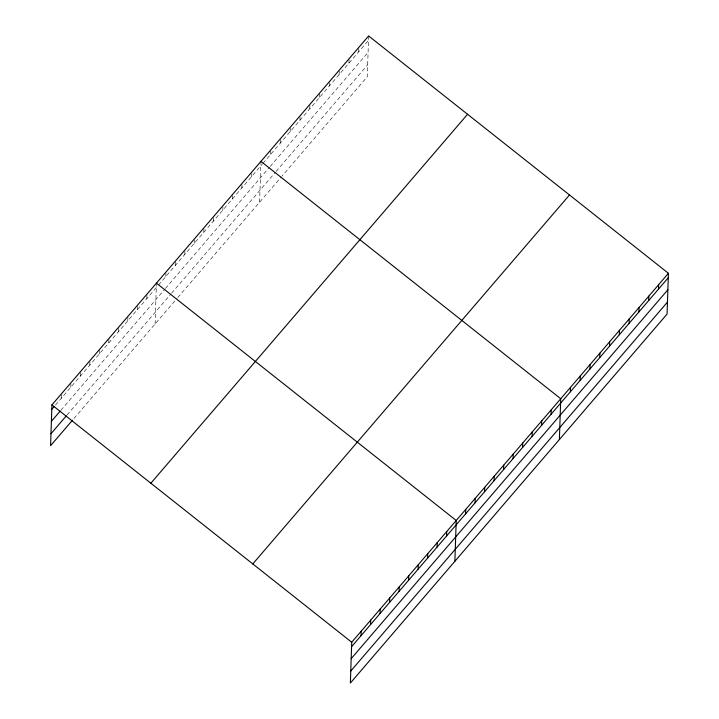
<?xml version="1.0" encoding="UTF-8"?>
<svg xmlns="http://www.w3.org/2000/svg" width="719" height="719" viewBox="0 0 719 719"><rect width="100%" height="100%" fill="white"/><g stroke="black" fill="none" stroke-linecap="round" stroke-linejoin="round"><path stroke-width="0.54" stroke-dasharray="3.6 2.7" d="M61.295 398.281L61.439 393.832M70.795 387.208L70.902 383.874M80.294 376.136L80.438 371.696M89.794 365.072L89.947 360.623M99.294 354L99.447 349.56M108.794 342.936L108.946 338.487M118.293 331.863L118.446 327.424M127.802 320.8L127.946 316.351M137.302 309.727L137.41 306.393M146.802 298.664L146.946 294.215M155.097 323.954L156.409 284.257M165.801 276.527L165.909 273.193M175.301 265.455L175.454 261.006M184.801 254.391L184.954 249.942M194.301 243.319L194.418 239.984M203.81 232.246L203.953 227.806M213.309 221.182L213.453 216.734M222.809 210.11L222.917 206.775M232.309 199.046L232.453 194.597M241.809 187.974L241.961 183.534M251.308 176.91L251.425 173.576M259.604 202.201L260.961 161.389M270.605 154.432L270.712 151.098M280.392 143.027L280.536 138.587M290.179 131.631L290.287 128.297M299.967 120.226L300.075 116.891M309.754 108.821L309.907 104.372M319.542 97.416L319.694 92.967M329.329 86.01L329.446 82.676M339.125 74.605L339.269 70.165M348.913 63.2L349.057 58.76M358.7 51.804L358.808 48.47M368.631 35.95L367.283 76.753L281.983 176.128M55.444 405.085L157.767 285.892M158.495 285.039L262.21 164.211M262.911 163.393L368.488 40.399M60.89 410.279L164.669 289.371M165.406 288.526L269.499 167.248M270.2 166.431L368.092 52.397M67.065 414.971L170.843 294.071M171.571 293.217L275.386 172.281M276.087 171.464L367.679 64.755M73.976 418.458L177.018 298.412M177.755 297.558L281.282 176.946"/><path stroke-width="1.08" d="M668.418 273.292L351.717 642.247L350.369 683.05L667.061 314.104L668.418 273.292L368.631 35.95L51.939 404.896L50.582 445.708L72.511 420.166M361.073 635.623L361.217 631.174M370.573 624.55L370.716 620.111M380.072 613.487L380.216 609.038M389.572 602.414L389.725 597.974M399.072 591.351L399.225 586.902M408.572 580.278L408.725 575.838M418.081 569.214L418.224 564.766M427.58 558.142L427.724 553.702M437.08 547.078L437.224 542.629M446.58 536.006L446.724 531.557M454.875 561.296L456.223 520.493L156.445 283.142M465.579 513.869L465.732 509.42M475.079 502.806L475.232 498.357M484.579 491.733L484.732 487.284M494.088 480.66L494.232 476.221M503.588 469.597L503.731 465.148M513.087 458.524L513.231 454.084M522.587 447.461L522.731 443.012M532.087 436.388L532.231 431.948M541.587 425.324L541.74 420.876M551.087 414.252L551.239 409.803M559.382 439.543L560.739 398.739L260.961 161.389M570.383 391.783L570.526 387.334M580.17 380.378L580.314 375.929M589.957 368.973L590.101 364.524M599.745 357.568L599.889 353.119M609.532 346.163L609.685 341.723M619.32 334.757L619.472 330.318M629.116 323.361L629.26 318.912M638.903 311.956L639.047 307.507M648.691 300.551L648.835 296.102M658.478 289.146L658.622 284.697M51.795 409.345L53.988 406.792M51.391 421.343L60.162 411.124M50.986 433.71L66.328 415.825M150.864 483.222L467.566 114.276M252.791 563.921L569.484 194.975M351.573 646.696L668.266 277.741M351.169 658.694L667.87 289.739M350.764 671.052L667.457 302.106M51.939 404.896L351.717 642.247"/></g></svg>
